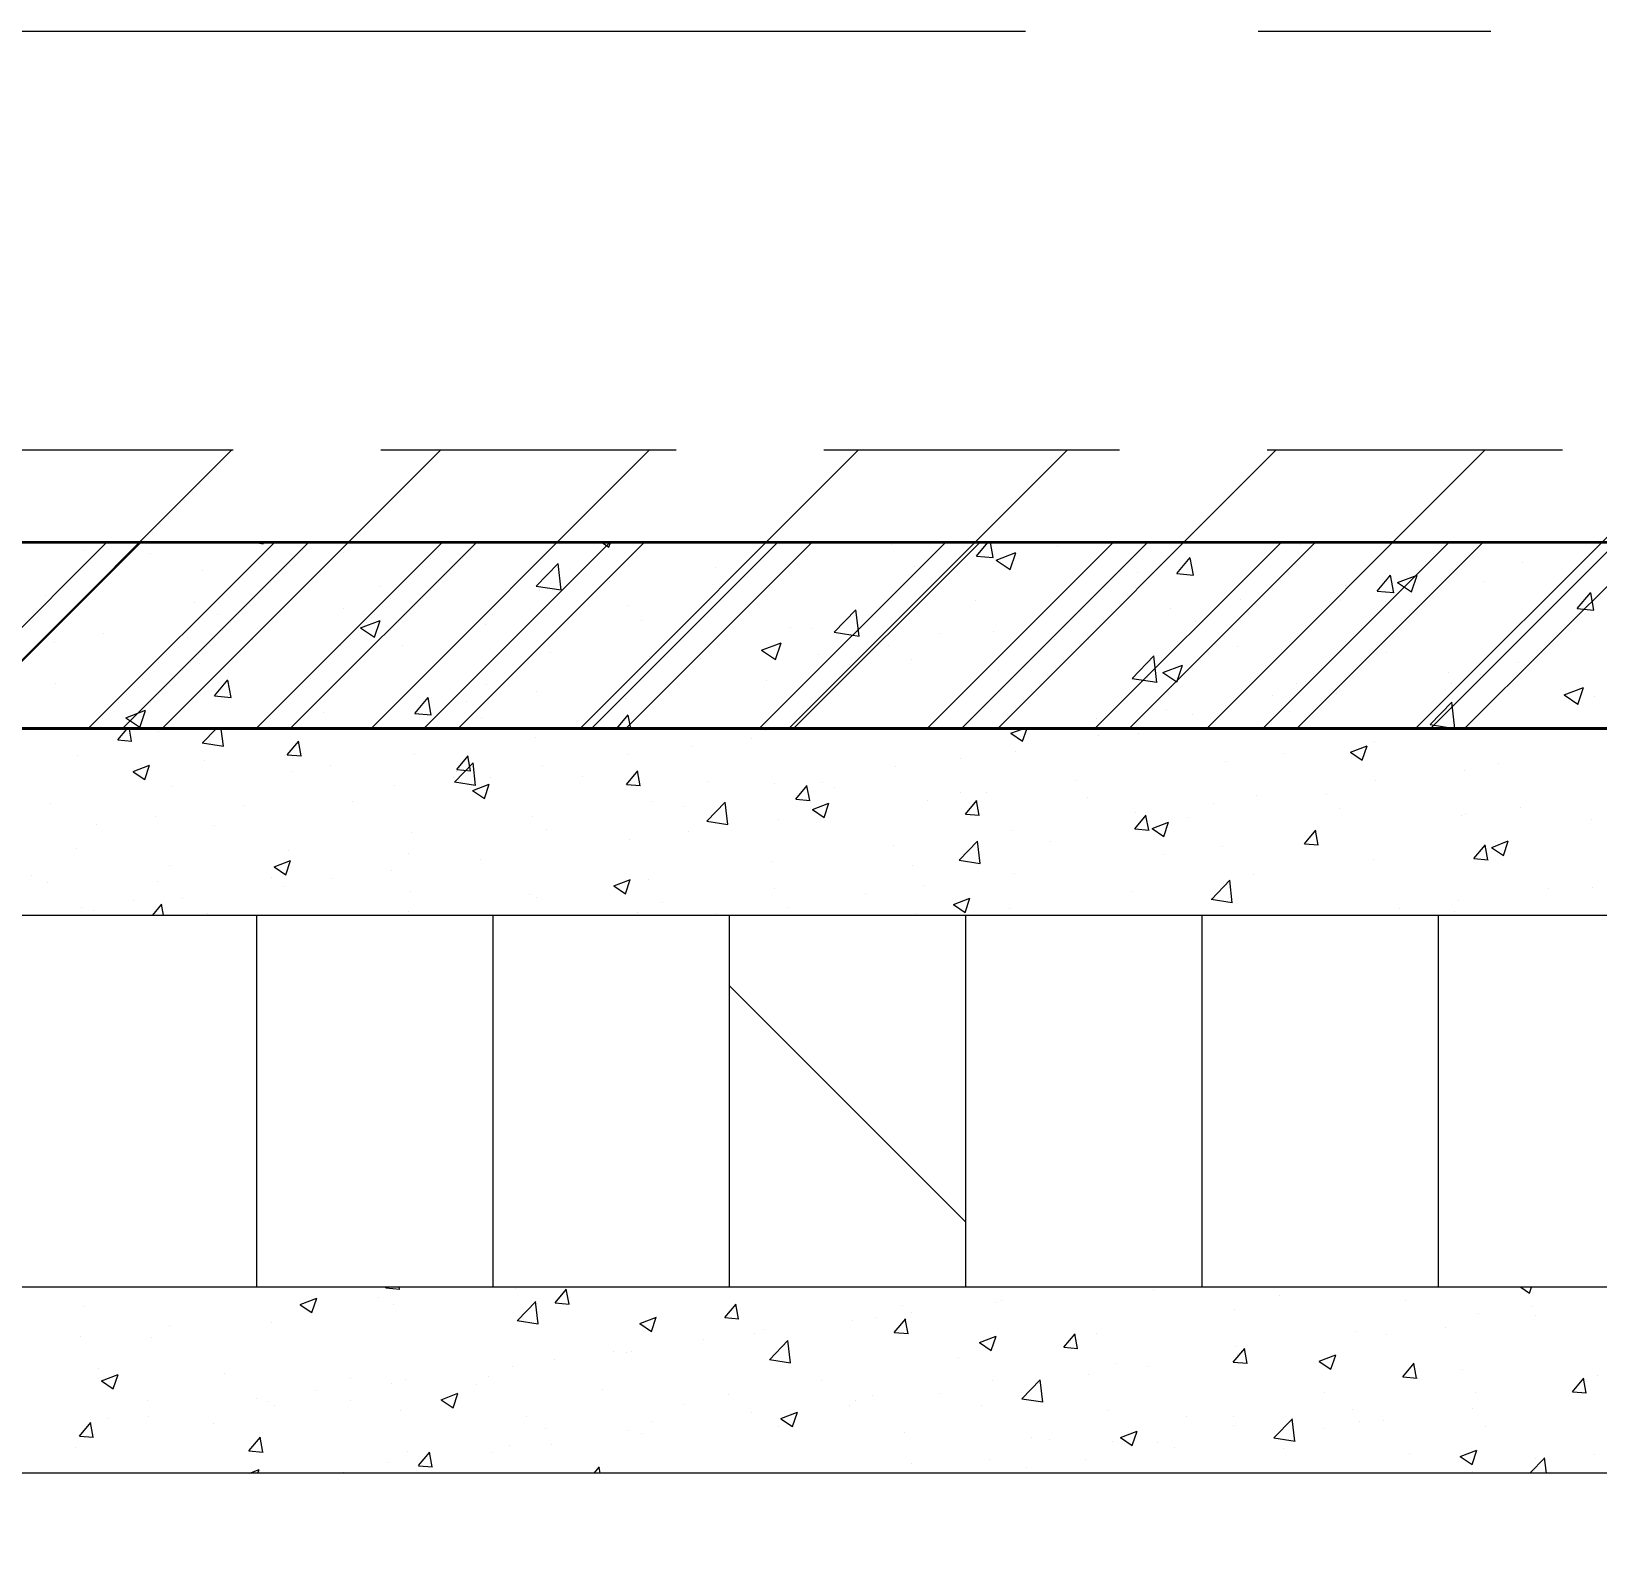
# Model space of a CAD drawing. Header units: millimetres. Extents: x 115500 to 206800, y -6300 to 53700.
# Drawn here: x 134632 to 136315, y 7281 to 8900 of the extents above; entities that cross this region are included whole.
import ezdxf

# ---------------------------------------------------------------- set-up
doc = ezdxf.new("R2010")
doc.units = ezdxf.units.MM
doc.linetypes.add('HIDDEN2', pattern=[4.7625, 3.175, -1.5875])
doc.linetypes.add('HT_Grid$0$CENTER2', pattern=[1.125, 0.75, -0.125, 0.125, -0.125])
doc.layers.get('Defpoints').update_dxf_attribs({"color": 151, "lineweight": 9})
for name, color, linetype, lineweight in [('HT_Dim Grid$0$NDC_S_DIM', 1, 'Continuous', 15), ('HT_Grid$0$NDC_S_AXIS', 5, 'HT_Grid$0$CENTER2', 13), ('NDC_S_BEAM', 3, 'HIDDEN2', 20), ('NDC_S_HATCH MATERIAL', 8, 'Continuous', 13), ('NDC_S_SLAB', 2, 'Continuous', 20), ('NDC_S_WALL', 6, 'Continuous', 35)]:
    doc.layers.add(name, color=color, linetype=linetype, lineweight=lineweight)
doc.styles.add('HT_Dim Grid$0$NDC_DIM', font='', dxfattribs={"width": 0.75})
doc.styles.get('HT_Dim Grid$0$NDC_DIM').set_extended_font_data('Dotum')
doc.dimstyles.new('HT_Dim Grid$0$NDC_dim_150', dxfattribs={"dimscale": 150, "dimtxt": 2.5, "dimasz": 1.5, "dimexe": 1.5, "dimexo": 2.5, "dimgap": 1, "dimtad": 1, "dimdec": 0, "dimzin": 0, "dimdsep": 46, "dimtxsty": 'HT_Dim Grid$0$NDC_DIM', "dimblk": 'HT_Dim Grid$0$DIMMARK', "dimcen": 0.09, "dimdle": 1.2, "dimclrd": 1, "dimclre": 1, "dimclrt": 3, "dimadec": 0, "dimazin": 0, "dimtfac": 1, "dimtdec": 0, "dimtix": 1, "dimtofl": 0, "dimtmove": 0, "dimatfit": 3, "dimfxl": 8, "dimfxlon": 1, "dimtolj": 1, "dimtzin": 0, "dimarcsym": 0})

# ---------------------------------------------------------------- blocks, each defined once
blk = doc.blocks.new('HT_Dim Grid$0$DIMMARK')
at = {"layer": 'HT_Dim Grid$0$NDC_S_DIM', "color": 1}
blk.add_line((-1.5, 0), (1, 0), dxfattribs=at)
at = {"layer": 'HT_Dim Grid$0$NDC_S_DIM', "color": 2, "const_width": 0.1}
blk.add_lwpolyline([(-0.4243, -0.4243), (0.4243, 0.4243)], dxfattribs=at)
blk = doc.blocks.new('*D64')
at = {"layer": 'Defpoints', "color": 0, "ltscale": 200, "transparency": 16777216}
for p in [(130700, 8900), (191600, 8900), (191600, -3900)]:
    blk.add_point(p, dxfattribs=at)
at = {"layer": 'HT_Dim Grid$0$NDC_S_DIM', "color": 1, "lineweight": -2, "ltscale": 200, "transparency": 16777216}
for p, q in [((130700, -2700), (130700, -4125)), ((191600, -2700), (191600, -4125)), ((130925, -3900), (191375, -3900))]:
    blk.add_line(p, q, dxfattribs=at)
at = {"layer": 'HT_Dim Grid$0$NDC_S_DIM', "color": 1, "lineweight": -2, "ltscale": 200, "transparency": 16777216, "xscale": 225, "yscale": 225, "zscale": 225, "rotation": 180}
blk.add_blockref('HT_Dim Grid$0$DIMMARK', (130700, -3900), dxfattribs=at)
at = {"layer": 'HT_Dim Grid$0$NDC_S_DIM', "color": 1, "lineweight": -2, "ltscale": 200, "transparency": 16777216, "xscale": 225, "yscale": 225, "zscale": 225}
blk.add_blockref('HT_Dim Grid$0$DIMMARK', (191600, -3900), dxfattribs=at)
at = {"layer": 'HT_Dim Grid$0$NDC_S_DIM', "color": 3, "ltscale": 200, "transparency": 16777216, "insert": (161150, -3562.2), "char_height": 375, "attachment_point": 5, "style": 'HT_Dim Grid$0$NDC_DIM'}
blk.add_mtext('\\A1;60900', dxfattribs=at)
blk = doc.blocks.new('*D69')
at = {"layer": 'Defpoints', "color": 0, "ltscale": 200, "transparency": 16777216}
for p in [(130700, 8900), (140350, 8900), (140350, -2700)]:
    blk.add_point(p, dxfattribs=at)
at = {"layer": 'HT_Dim Grid$0$NDC_S_DIM', "color": 1, "lineweight": -2, "ltscale": 200, "transparency": 16777216}
for p, q in [((130700, -1500), (130700, -2925)), ((140350, -1500), (140350, -2925)), ((130925, -2700), (140125, -2700))]:
    blk.add_line(p, q, dxfattribs=at)
at = {"layer": 'HT_Dim Grid$0$NDC_S_DIM', "color": 1, "lineweight": -2, "ltscale": 200, "transparency": 16777216, "xscale": 225, "yscale": 225, "zscale": 225, "rotation": 180}
blk.add_blockref('HT_Dim Grid$0$DIMMARK', (130700, -2700), dxfattribs=at)
at = {"layer": 'HT_Dim Grid$0$NDC_S_DIM', "color": 1, "lineweight": -2, "ltscale": 200, "transparency": 16777216, "xscale": 225, "yscale": 225, "zscale": 225}
blk.add_blockref('HT_Dim Grid$0$DIMMARK', (140350, -2700), dxfattribs=at)
at = {"layer": 'HT_Dim Grid$0$NDC_S_DIM', "color": 3, "ltscale": 200, "transparency": 16777216, "insert": (135525, -2362.2), "char_height": 375, "attachment_point": 5, "style": 'HT_Dim Grid$0$NDC_DIM'}
blk.add_mtext('\\A1;9650', dxfattribs=at)

msp = doc.modelspace()

# ---------------------------------------------------------------- linework, layer by layer
at = {"layer": 'HT_Grid$0$NDC_S_AXIS', "ltscale": 2000}
msp.add_line((120700, 8900), (201600, 8900), dxfattribs=at)
at = {"layer": 'NDC_S_BEAM', "ltscale": 100}
msp.add_line((124053.4, 8450), (150900, 8450), dxfattribs=at)
at = {"layer": 'NDC_S_HATCH MATERIAL', "linetype": 'Continuous', "ltscale": 100}
for p, q in [((134547.1, 8150), (134847.1, 8450)), ((134771.6, 8150), (135071.6, 8450)), ((134996.1, 8150), (135296.1, 8450)), ((135220.6, 8150), (135520.6, 8450)), ((135445.1, 8150), (135745.1, 8450)), ((135669.6, 8150), (135969.6, 8450)), ((135894.1, 8150), (136194.1, 8450)), ((136118.6, 8150), (136418.6, 8450)), ((134512.5, 8150.4), (134712.5, 8350.4)), ((134549.2, 8150.4), (134749.2, 8350.4)), ((134692.8, 8150.4), (134892.8, 8350.4)), ((134729.5, 8150.4), (134929.5, 8350.4)), ((134873, 8350.4), (134880.8, 8349.1)), ((134873.1, 8150.4), (135073.1, 8350.4)), ((134880.8, 8349.1), (134880.7, 8350.4)), ((134909.9, 8150.4), (135109.9, 8350.4)), ((135053.4, 8150.4), (135253.4, 8350.4)), ((135090.2, 8150.4), (135290.2, 8350.4)), ((135233.7, 8150.4), (135433.7, 8350.4)), ((135245.1, 8350.4), (135252.4, 8345.5)), ((135252.4, 8345.4), (135254.1, 8350.4)), ((135270.5, 8150.4), (135470.5, 8350.4)), ((135414, 8150.4), (135614, 8350.4)), ((135450.8, 8150.4), (135650.8, 8350.4)), ((135594.4, 8150.4), (135794.4, 8350.4)), ((135631.1, 8150.4), (135831.1, 8350.4)), ((135647.5, 8335.8), (135659.7, 8350.4)), ((135665.4, 8334.2), (135662.4, 8350.4)), ((135774.7, 8150.4), (135974.7, 8350.4)), ((135811.4, 8150.4), (136011.4, 8350.4)), ((135955, 8150.4), (136155, 8350.4)), ((135991.7, 8150.4), (136191.7, 8350.4)), ((136135.3, 8150.4), (136335.3, 8350.4)), ((136172, 8150.4), (136372, 8350.4)), ((134689.3, 8342), (134689.3, 8342)), ((134759.6, 8338.7), (134759.6, 8338.7)), ((134967.1, 8339.3), (134967.1, 8339.3)), ((135181.4, 8332.9), (135181.4, 8332.9)), ((135556.2, 8348.2), (135556.2, 8348.2)), ((135647.5, 8335.8), (135665.4, 8334.3)), ((135668.6, 8331.5), (135689.6, 8339.6)), ((135683.5, 8321.3), (135689.6, 8339.5)), ((135734.7, 8345.8), (135734.7, 8345.8)), ((135862.6, 8317), (135877.1, 8334.2)), ((135880.6, 8315.3), (135877.1, 8334.1)), ((135995.8, 8348), (135995.8, 8348)), ((136308.8, 8339.3), (136308.8, 8339.3)), ((134815.6, 8320.1), (134815.6, 8320.1)), ((135174.3, 8303.6), (135197.7, 8328)), ((135201, 8299.4), (135197.7, 8327.9)), ((135366.8, 8323.2), (135366.8, 8323.2)), ((135580.7, 8324.7), (135580.7, 8324.7)), ((135668.6, 8331.5), (135683.5, 8321.4)), ((135820.8, 8318), (135820.8, 8318)), ((135862.6, 8317), (135880.6, 8315.4)), ((136233.7, 8329.4), (136233.7, 8329.4)), ((134661.6, 8298.9), (134661.6, 8298.9)), ((135006.4, 8302.8), (135006.4, 8302.8)), ((135174.3, 8303.6), (135201, 8299.5)), ((135253.1, 8308.3), (135253.1, 8308.3)), ((135424.9, 8302.2), (135424.9, 8302.2)), ((136044.2, 8304.5), (136044.2, 8304.5)), ((136077.8, 8298.2), (136092.3, 8315.4)), ((136095.8, 8296.5), (136092.3, 8315.3)), ((136099.7, 8307.5), (136120.8, 8315.5)), ((136099.7, 8307.5), (136114.7, 8297.4)), ((136114.7, 8297.3), (136120.8, 8315.4)), ((136192.5, 8308.8), (136192.5, 8308.8)), ((134646.4, 8293.3), (134646.4, 8293.3)), ((134806.6, 8286.5), (134806.6, 8286.5)), ((135178, 8298.4), (135178, 8298.4)), ((135273.3, 8283), (135273.3, 8283)), ((135645.8, 8287.9), (135645.8, 8287.9)), ((135930.6, 8289.5), (135930.6, 8289.5)), ((136038.4, 8287.7), (136038.4, 8287.7)), ((136077.8, 8298.2), (136095.8, 8296.6)), ((136293, 8279.4), (136307.5, 8296.6)), ((136310.9, 8277.7), (136307.5, 8296.5)), ((134831.4, 8272.8), (134831.4, 8272.8)), ((134966.7, 8279.8), (134966.7, 8279.8)), ((134985.4, 8258.8), (135006.4, 8266.8)), ((134988.6, 8273.4), (134988.6, 8273.4)), ((135000.3, 8248.6), (135006.4, 8266.7)), ((135126.9, 8273), (135126.9, 8273)), ((135287, 8266.2), (135287, 8266.2)), ((135494.5, 8254), (135517.8, 8278.3)), ((135521.2, 8249.7), (135517.8, 8278.2)), ((135855.5, 8279.6), (135855.5, 8279.6)), ((135882.6, 8265.2), (135882.6, 8265.2)), ((136293, 8279.4), (136310.9, 8277.8)), ((134709.7, 8253), (134709.7, 8253)), ((134799.9, 8248.6), (134799.9, 8248.6)), ((134875, 8258.5), (134875, 8258.5)), ((134985.4, 8258.8), (135000.3, 8248.7)), ((135119.3, 8261.9), (135119.3, 8261.9)), ((135447.2, 8259.5), (135447.2, 8259.5)), ((135470.9, 8257.9), (135470.9, 8257.9)), ((135494.5, 8254), (135521.2, 8249.8)), ((135607.3, 8252.7), (135607.3, 8252.7)), ((135666, 8254.7), (135666, 8254.7)), ((134656.5, 8242.8), (134656.5, 8242.8)), ((134869.8, 8246.2), (134869.8, 8246.2)), ((134963.5, 8239.4), (134963.5, 8239.4)), ((135030, 8239.5), (135030, 8239.5)), ((135190.1, 8232.7), (135190.1, 8232.7)), ((135416.5, 8234.7), (135437.5, 8242.8)), ((135416.5, 8234.7), (135431.5, 8224.7)), ((135431.5, 8224.6), (135437.6, 8242.7)), ((135552.4, 8239.7), (135552.4, 8239.7)), ((135731.1, 8246), (135731.1, 8246)), ((135767.5, 8245.9), (135767.5, 8245.9)), ((135927.6, 8239.2), (135927.6, 8239.2)), ((136087.7, 8232.4), (136087.7, 8232.4)), ((134812, 8220.2), (134812, 8220.2)), ((135295.9, 8227.9), (135295.9, 8227.9)), ((135350.3, 8225.9), (135350.3, 8225.9)), ((135477.3, 8229.9), (135477.3, 8229.9)), ((135510.4, 8219.2), (135510.4, 8219.2)), ((135577, 8224.8), (135577, 8224.8)), ((135814.6, 8204.3), (135838, 8228.7)), ((135841.3, 8200.1), (135838, 8228.6)), ((135847.7, 8210.7), (135868.7, 8218.8)), ((135862.6, 8200.5), (135868.7, 8218.7)), ((136229.9, 8221), (136229.9, 8221)), ((136247.9, 8225.6), (136247.9, 8225.6)), ((134657.9, 8199.1), (134657.9, 8199.1)), ((134828.4, 8185.5), (134842.8, 8202.7)), ((134846.3, 8183.8), (134842.8, 8202.6)), ((135121, 8197.8), (135121, 8197.8)), ((135287.8, 8204.9), (135287.8, 8204.9)), ((135421.2, 8202.4), (135421.2, 8202.4)), ((135670.6, 8212.4), (135670.6, 8212.4)), ((135814.6, 8204.3), (135841.3, 8200.2)), ((135830.7, 8205.6), (135830.7, 8205.6)), ((135847.7, 8210.7), (135862.6, 8200.7)), ((135990.9, 8198.9), (135990.9, 8198.9)), ((136154.8, 8211.1), (136154.8, 8211.1)), ((136158.3, 8199), (136158.3, 8199)), ((136188.8, 8208.9), (136188.8, 8208.9)), ((134828.4, 8185.5), (134846.3, 8183.9)), ((135043.6, 8166.6), (135058, 8183.9)), ((135061.5, 8165), (135058, 8183.8)), ((135174.2, 8190), (135174.2, 8190)), ((135269.7, 8183.1), (135269.7, 8183.1)), ((135965.3, 8186.2), (135965.3, 8186.2)), ((136034.8, 8187.8), (136034.8, 8187.8)), ((136151, 8192.1), (136151, 8192.1)), ((136278.8, 8186.7), (136299.8, 8194.8)), ((136278.8, 8186.7), (136293.7, 8176.6)), ((136293.7, 8176.5), (136299.8, 8194.7)), ((136311.1, 8185.3), (136311.1, 8185.3)), ((134733.3, 8162), (134754.3, 8170.1)), ((134748.3, 8151.8), (134754.3, 8170)), ((134946, 8167.8), (134946, 8167.8)), ((135043.6, 8166.6), (135061.5, 8165.1)), ((135099.1, 8180.1), (135099.1, 8180.1)), ((135260.9, 8150.4), (135273.2, 8165.1)), ((135275.9, 8150.4), (135273.2, 8165)), ((135851.7, 8171.2), (135851.7, 8171.2)), ((135879, 8165.3), (135879, 8165.3)), ((135983.4, 8169), (135983.4, 8169)), ((136134.8, 8154.7), (136158.2, 8179)), ((136161.5, 8150.4), (136158.2, 8178.9)), ((134724.5, 8138.3), (134734.3, 8150)), ((134733.3, 8162), (134748.3, 8151.9)), ((134739.4, 8136.9), (134737, 8150)), ((134768.1, 8147.3), (134768.1, 8147.3)), ((134815.5, 8135), (134829.9, 8150)), ((134838, 8131.5), (134835.8, 8150)), ((134909.7, 8155.1), (134909.7, 8155.1)), ((135115.7, 8162), (135115.7, 8162)), ((135421, 8148.3), (135421, 8148.3)), ((135684.4, 8145.4), (135696.3, 8150)), ((135697, 8136.9), (135701.4, 8150)), ((135776.6, 8161.3), (135776.6, 8161.3)), ((136134.8, 8154.7), (136161.5, 8150.5)), ((134724.5, 8138.3), (134739.7, 8137)), ((134815.4, 8135.1), (134838, 8131.6)), ((134906.7, 8122.4), (134919, 8137)), ((134921.5, 8121), (134918.6, 8136.9)), ((135173.3, 8140.9), (135173.3, 8140.9)), ((135341.7, 8131.4), (135341.7, 8131.4)), ((135405.2, 8139.8), (135405.2, 8139.8)), ((135684.4, 8145.4), (135697, 8136.9)), ((135778.1, 8143.4), (135778.1, 8143.4)), ((135821, 8144.8), (135821, 8144.8)), ((136049.4, 8125.1), (136067.2, 8131.9)), ((136062, 8116.5), (136067.2, 8131.9)), ((136075, 8136.6), (136075, 8136.6)), ((134681.6, 8121.9), (134681.6, 8121.9)), ((134817.2, 8116.1), (134817.2, 8116.1)), ((134906.7, 8122.4), (134921.9, 8121)), ((135042.9, 8123), (135042.9, 8123)), ((135088.9, 8106.4), (135101.2, 8121)), ((135103.7, 8105), (135100.8, 8121)), ((135272.8, 8122.8), (135272.8, 8122.8)), ((135630, 8117.9), (135630, 8117.9)), ((135689.1, 8125.8), (135689.1, 8125.8)), ((135915.2, 8115.5), (135915.2, 8115.5)), ((135978.8, 8123.9), (135978.8, 8123.9)), ((136049.4, 8125), (136062, 8116.5)), ((134740.9, 8104.2), (134758.7, 8111)), ((134740.9, 8104.1), (134753.5, 8095.6)), ((134753.5, 8095.6), (134758.7, 8111)), ((134910.9, 8103.9), (134910.9, 8103.9)), ((134952.8, 8110.4), (134952.8, 8110.4)), ((135085, 8097.6), (135085, 8097.6)), ((135086.5, 8093), (135106.3, 8113.6)), ((135088.4, 8104.7), (135088.4, 8104.7)), ((135088.9, 8106.4), (135104.1, 8105.1)), ((135109.1, 8089.4), (135106.3, 8113.6)), ((135124.7, 8097.4), (135124.7, 8097.4)), ((135181.2, 8110.3), (135181.2, 8110.3)), ((135223.9, 8098.9), (135223.9, 8098.9)), ((135271.1, 8090.5), (135283.3, 8105.1)), ((135285.9, 8089.1), (135283, 8105)), ((135560.8, 8109.5), (135560.8, 8109.5)), ((136171.4, 8105.3), (136171.4, 8105.3)), ((136208.6, 8113.4), (136208.6, 8113.4)), ((134782.6, 8087.7), (134782.6, 8087.7)), ((135021.5, 8089.2), (135021.5, 8089.2)), ((135086.5, 8093.1), (135109.1, 8089.6)), ((135105.9, 8083.8), (135118.6, 8075.3)), ((135106, 8083.9), (135123.8, 8090.7)), ((135118.6, 8075.3), (135123.7, 8090.6)), ((135271.1, 8090.5), (135286.3, 8089.2)), ((135359.5, 8093.2), (135359.5, 8093.2)), ((135430.4, 8091.6), (135430.4, 8091.6)), ((135453.3, 8074.6), (135465.5, 8089.2)), ((135468.1, 8073.2), (135465.2, 8089.1)), ((135481.8, 8092.5), (135481.8, 8092.5)), ((135495.1, 8087.5), (135495.1, 8087.5)), ((135630.7, 8081.8), (135630.7, 8081.8)), ((135658.6, 8081.8), (135658.6, 8081.8)), ((135754.8, 8094.4), (135754.8, 8094.4)), ((136076.7, 8094.4), (136076.7, 8094.4)), ((134652.2, 8069.8), (134652.2, 8069.8)), ((134861, 8068.1), (134861, 8068.1)), ((134976.6, 8072), (134976.6, 8072)), ((135298.5, 8072.6), (135298.5, 8072.6)), ((135333.7, 8067.1), (135333.7, 8067.1)), ((135357.6, 8050.9), (135377.4, 8071.5)), ((135380.1, 8047.4), (135377.3, 8071.5)), ((135453.3, 8074.6), (135468.5, 8073.2)), ((135471, 8063.5), (135488.8, 8070.3)), ((135471, 8063.5), (135483.6, 8054.9)), ((135483.6, 8054.9), (135488.7, 8070.3)), ((135595, 8073.4), (135595, 8073.4)), ((135635.5, 8058.6), (135647.7, 8073.2)), ((135650.3, 8057.2), (135647.3, 8073.1)), ((135766.3, 8076), (135766.3, 8076)), ((135901.9, 8070.3), (135901.9, 8070.3)), ((135948.4, 8078.1), (135948.4, 8078.1)), ((136023.2, 8079.9), (136023.2, 8079.9)), ((136037.5, 8064.6), (136037.5, 8064.6)), ((136232.2, 8065.9), (136232.2, 8065.9)), ((134701.3, 8047.1), (134701.3, 8047.1)), ((134764.8, 8055.5), (134764.8, 8055.5)), ((134828.5, 8046.6), (134828.5, 8046.6)), ((135170.2, 8056.3), (135170.2, 8056.3)), ((135357.6, 8051), (135380.2, 8047.5)), ((135434.6, 8052.3), (135434.6, 8052.3)), ((135635.5, 8058.6), (135650.7, 8057.3)), ((135817.7, 8042.7), (135829.9, 8057.3)), ((135818, 8060.3), (135818, 8060.3)), ((135832.5, 8041.3), (135829.5, 8057.2)), ((135836, 8043.2), (135853.8, 8050)), ((135848.6, 8034.6), (135853.8, 8049.9)), ((135875.1, 8054.5), (135875.1, 8054.5)), ((136168.6, 8057.5), (136168.6, 8057.5)), ((136173.1, 8058.8), (136173.1, 8058.8)), ((136308.7, 8053.1), (136308.7, 8053.1)), ((135039.8, 8038.4), (135039.8, 8038.4)), ((135185.6, 8041.6), (135185.6, 8041.6)), ((135274.8, 8031.2), (135274.8, 8031.2)), ((135338.4, 8039.6), (135338.4, 8039.6)), ((135628.7, 8008.9), (135648.5, 8029.5)), ((135651.2, 8005.4), (135648.4, 8029.5)), ((135686, 8041.2), (135686, 8041.2)), ((135817.7, 8042.7), (135832.8, 8041.4)), ((135836, 8043.1), (135848.6, 8034.6)), ((135999.8, 8026.7), (136012.1, 8041.3)), ((136008.2, 8036.4), (136008.2, 8036.4)), ((136014.7, 8025.3), (136011.7, 8041.3)), ((136201.1, 8022.8), (136218.8, 8029.7)), ((136213.7, 8014.2), (136218.8, 8029.6)), ((134680.3, 8021.1), (134680.3, 8021.1)), ((134907.9, 8019.4), (134907.9, 8019.4)), ((135037.4, 8016.2), (135037.4, 8016.2)), ((135557.7, 8024.9), (135557.7, 8024.9)), ((135727, 8029), (135727, 8029)), ((135848.4, 8015.4), (135848.4, 8015.4)), ((135912, 8023.7), (135912, 8023.7)), ((135999.8, 8026.7), (136015, 8025.4)), ((136182, 8010.8), (136194.3, 8025.4)), ((136196.8, 8009.4), (136193.9, 8025.3)), ((136201, 8022.8), (136213.7, 8014.2)), ((136205.5, 8028.9), (136205.5, 8028.9)), ((134779.6, 8003.1), (134779.6, 8003.1)), ((134892.5, 8001.9), (134910.3, 8008.8)), ((134892.5, 8001.9), (134905.2, 7993.4)), ((134905.2, 7993.4), (134910.3, 8008.7)), ((135018.2, 7997.4), (135018.2, 7997.4)), ((135114.4, 8010.1), (135114.4, 8010.1)), ((135427.3, 8007.1), (135427.3, 8007.1)), ((135578.8, 8003.6), (135578.8, 8003.6)), ((135628.6, 8009), (135651.2, 8005.5)), ((136073.6, 8009.8), (136073.6, 8009.8)), ((136182, 8010.8), (136197.2, 8009.5)), ((134632.1, 7992.1), (134632.1, 7992.1)), ((134649.1, 7985.2), (134649.1, 7985.2)), ((134767.7, 7986.3), (134767.7, 7986.3)), ((134889.3, 7990.8), (134889.3, 7990.8)), ((134903.3, 7980.6), (134903.3, 7980.6)), ((134954.6, 7989.1), (134954.6, 7989.1)), ((135257.6, 7981.6), (135275.4, 7988.4)), ((135257.6, 7981.5), (135270.2, 7973)), ((135270.2, 7973), (135275.3, 7988.4)), ((135295.4, 7988), (135295.4, 7988)), ((135591.8, 7981.6), (135591.8, 7981.6)), ((135688, 7994.2), (135688, 7994.2)), ((135899.8, 7966.8), (135919.6, 7987.4)), ((135922.3, 7963.3), (135919.5, 7987.4)), ((135945.3, 7993.6), (135945.3, 7993.6)), ((136309, 7979.2), (136309, 7979.2)), ((134741.2, 7965.4), (134741.2, 7965.4)), ((134794.2, 7968), (134794.2, 7968)), ((135038.9, 7974.9), (135038.9, 7974.9)), ((135167.1, 7971.8), (135167.1, 7971.8)), ((135174.5, 7969.1), (135174.5, 7969.1)), ((135310.1, 7963.4), (135310.1, 7963.4)), ((135430.7, 7978.2), (135430.7, 7978.2)), ((135528.2, 7973.2), (135528.2, 7973.2)), ((135622.6, 7961.3), (135640.4, 7968.1)), ((135635.2, 7952.7), (135640.4, 7968)), ((135814.9, 7975.7), (135814.9, 7975.7)), ((135899.7, 7967), (135922.3, 7963.5)), ((136165.4, 7965.7), (136165.4, 7965.7)), ((136261.6, 7978.4), (136261.6, 7978.4)), ((134685.7, 7957.9), (134685.7, 7957.9)), ((134698, 7955.3), (134698, 7955.3)), ((134762.1, 7950), (134772, 7961.9)), ((134773.8, 7950), (134771.7, 7961.8)), ((134821.3, 7952.2), (134821.3, 7952.2)), ((134874, 7550), (134874, 7950)), ((135036.7, 7953.9), (135036.7, 7953.9)), ((135128, 7550), (135128, 7950)), ((135282.6, 7952.8), (135282.6, 7952.8)), ((135367.8, 7952.1), (135367.8, 7952.1)), ((135382, 7550), (135382, 7950)), ((135445.7, 7957.7), (135445.7, 7957.7)), ((135581.3, 7952), (135581.3, 7952)), ((135622.6, 7961.2), (135635.2, 7952.7)), ((135636, 7550), (135636, 7950)), ((135682.9, 7956.7), (135682.9, 7956.7)), ((135890, 7550), (135890, 7950)), ((136101.8, 7957.3), (136101.8, 7957.3)), ((136144, 7550), (136144, 7950)), ((136160.9, 7953.8), (136160.9, 7953.8)), ((135636, 7620), (135382, 7874)), ((135012.5, 7549.2), (135013.1, 7550)), ((135012.5, 7549.2), (135027.6, 7547.9)), ((135027.3, 7547.8), (135026.9, 7550)), ((135151.7, 7549), (135151.7, 7549)), ((135194.6, 7533.3), (135206.9, 7547.9)), ((135209.5, 7531.9), (135206.5, 7547.8)), ((135837.5, 7546.8), (135837.5, 7546.8)), ((136232.2, 7550), (136241.7, 7543.6)), ((136241.7, 7543.6), (136243.8, 7550)), ((134689.3, 7529.4), (134689.3, 7529.4)), ((134920.5, 7531.2), (134933.2, 7522.7)), ((134920.6, 7531.3), (134938.3, 7538.1)), ((134933.2, 7522.7), (134938.3, 7538.1)), ((134940.7, 7530.3), (134940.7, 7530.3)), ((135004.3, 7538.7), (135004.3, 7538.7)), ((135021.2, 7531.1), (135021.2, 7531.1)), ((135153.9, 7514), (135173.7, 7534.6)), ((135176.4, 7510.5), (135173.6, 7534.6)), ((135194.6, 7533.3), (135209.8, 7531.9)), ((135376.8, 7517.3), (135389.1, 7531.9)), ((135391.6, 7515.9), (135388.7, 7531.9)), ((135567.6, 7530.4), (135567.6, 7530.4)), ((135667.5, 7533.9), (135667.5, 7533.9)), ((135674.1, 7535.5), (135674.1, 7535.5)), ((135924.7, 7525.5), (135924.7, 7525.5)), ((135973.1, 7541), (135973.1, 7541)), ((136108.7, 7535.3), (136108.7, 7535.3)), ((136244.3, 7529.6), (136244.3, 7529.6)), ((134780.3, 7509.2), (134780.3, 7509.2)), ((134889.3, 7512.1), (134889.3, 7512.1)), ((135153.8, 7514.1), (135176.4, 7510.6)), ((135285.6, 7511), (135303.4, 7517.8)), ((135285.6, 7510.9), (135298.2, 7502.4)), ((135298.2, 7502.4), (135303.3, 7517.7)), ((135376.8, 7517.3), (135392, 7516)), ((135514.3, 7514.5), (135514.3, 7514.5)), ((135539.2, 7517.6), (135539.2, 7517.6)), ((135559, 7501.4), (135571.3, 7516)), ((135573.8, 7500), (135570.9, 7515.9)), ((135577.9, 7522.8), (135577.9, 7522.8)), ((136187, 7521.6), (136187, 7521.6)), ((136247.7, 7519.6), (136247.7, 7519.6)), ((134684.1, 7496.5), (134684.1, 7496.5)), ((134761, 7495.8), (134761, 7495.8)), ((135353.9, 7493.3), (135353.9, 7493.3)), ((135408.8, 7499.7), (135408.8, 7499.7)), ((135419.5, 7505), (135419.5, 7505)), ((135425, 7472), (135444.8, 7492.6)), ((135447.5, 7468.5), (135444.7, 7492.6)), ((135559, 7501.4), (135574.2, 7500.1)), ((135650.6, 7490.6), (135668.4, 7497.4)), ((135663.2, 7482), (135668.4, 7497.4)), ((135741.2, 7485.5), (135753.4, 7500)), ((135756, 7484.1), (135753.1, 7500)), ((135776.6, 7500.1), (135776.6, 7500.1)), ((136055, 7502.5), (136055, 7502.5)), ((136087.9, 7498.6), (136087.9, 7498.6)), ((136151.5, 7507), (136151.5, 7507)), ((135257.7, 7480.7), (135257.7, 7480.7)), ((135271.3, 7479.6), (135271.3, 7479.6)), ((135276.9, 7480.7), (135276.9, 7480.7)), ((135628.5, 7474.7), (135628.5, 7474.7)), ((135650.6, 7490.5), (135663.2, 7482)), ((135741.2, 7485.4), (135756.4, 7484.1)), ((135923.4, 7469.5), (135935.6, 7484.1)), ((135926.7, 7486.2), (135926.7, 7486.2)), ((135927.5, 7477.5), (135927.5, 7477.5)), ((135938.2, 7468.1), (135935.3, 7484)), ((136015.7, 7470.3), (136033.4, 7477.1)), ((136028.3, 7461.7), (136033.4, 7477)), ((134703.3, 7462.8), (134703.3, 7462.8)), ((135148.6, 7464.4), (135148.6, 7464.4)), ((135194.1, 7472.3), (135194.1, 7472.3)), ((135424.9, 7472.1), (135447.5, 7468.6)), ((135796.3, 7468.4), (135796.3, 7468.4)), ((135831.3, 7464.8), (135831.3, 7464.8)), ((135923.4, 7469.5), (135938.6, 7468.2)), ((136015.6, 7470.2), (136028.3, 7461.7)), ((136105.6, 7453.6), (136117.8, 7468.2)), ((136120.4, 7452.2), (136117.4, 7468.1)), ((136169.9, 7462), (136169.9, 7462)), ((134707.1, 7449.4), (134724.9, 7456.2)), ((134707.1, 7449.3), (134719.7, 7440.8)), ((134719.7, 7440.8), (134724.9, 7456.1)), ((134838.9, 7457.1), (134838.9, 7457.1)), ((134974.5, 7451.3), (134974.5, 7451.3)), ((135018.2, 7446.5), (135018.2, 7446.5)), ((135033.7, 7451.2), (135033.7, 7451.2)), ((135110.1, 7445.6), (135110.1, 7445.6)), ((135123.2, 7454.1), (135123.2, 7454.1)), ((135480.3, 7449.2), (135480.3, 7449.2)), ((135664.4, 7449.3), (135664.4, 7449.3)), ((135696.1, 7429.9), (135715.8, 7450.5)), ((135718.6, 7426.4), (135715.8, 7450.5)), ((135767.7, 7456.4), (135767.7, 7456.4)), ((136105.6, 7453.6), (136120.8, 7452.2)), ((136287.8, 7437.6), (136300, 7452.2)), ((136302.6, 7436.2), (136299.6, 7452.2)), ((136314.3, 7454.9), (136314.3, 7454.9)), ((134756.9, 7428.7), (134756.9, 7428.7)), ((134873.9, 7430.1), (134873.9, 7430.1)), ((134886.2, 7427.5), (134886.2, 7427.5)), ((134937.5, 7438.5), (134937.5, 7438.5)), ((134975.1, 7428.7), (134975.1, 7428.7)), ((135072.1, 7429), (135084.8, 7420.4)), ((135072.2, 7429), (135090, 7435.9)), ((135084.8, 7420.4), (135089.9, 7435.8)), ((135245.7, 7439.9), (135245.7, 7439.9)), ((135332.2, 7423.8), (135332.2, 7423.8)), ((135381.3, 7434.2), (135381.3, 7434.2)), ((135516.9, 7428.4), (135516.9, 7428.4)), ((135536.1, 7433.1), (135536.1, 7433.1)), ((135607.3, 7435.3), (135607.3, 7435.3)), ((135696, 7430.1), (135718.6, 7426.6)), ((136021.7, 7436.6), (136021.7, 7436.6)), ((136183.9, 7437), (136183.9, 7437)), ((136287.8, 7437.6), (136302.9, 7436.3)), ((134713.5, 7409), (134713.5, 7409)), ((134757.9, 7411.2), (134757.9, 7411.2)), ((134892.5, 7422.9), (134892.5, 7422.9)), ((135028.1, 7417.2), (135028.1, 7417.2)), ((135163.6, 7411.5), (135163.6, 7411.5)), ((135405.7, 7415.2), (135405.7, 7415.2)), ((135437.2, 7408.7), (135455, 7415.5)), ((135437.2, 7408.6), (135449.8, 7400.1)), ((135447.5, 7414.3), (135447.5, 7414.3)), ((135449.8, 7400.1), (135455, 7415.5)), ((135511.1, 7422.6), (135511.1, 7422.6)), ((135652.4, 7422.7), (135652.4, 7422.7)), ((135788, 7417), (135788, 7417)), ((135873.6, 7411.2), (135873.6, 7411.2)), ((135923.6, 7411.2), (135923.6, 7411.2)), ((135967.1, 7387.9), (135986.9, 7408.5)), ((135989.6, 7384.4), (135986.8, 7408.5)), ((136052, 7418), (136052, 7418)), ((136084.7, 7406.8), (136084.7, 7406.8)), ((136180.8, 7419.4), (136180.8, 7419.4)), ((134683.3, 7390), (134695.6, 7404.6)), ((134683.3, 7390), (134698.5, 7388.7)), ((134698.2, 7388.6), (134695.2, 7404.6)), ((134827, 7403.3), (134827, 7403.3)), ((135184.1, 7398.4), (135184.1, 7398.4)), ((135273.8, 7396.1), (135273.8, 7396.1)), ((135287.1, 7393.2), (135287.1, 7393.2)), ((135299.2, 7405.8), (135299.2, 7405.8)), ((135434.8, 7400), (135434.8, 7400)), ((135570.4, 7394.3), (135570.4, 7394.3)), ((135802.2, 7388.3), (135820, 7395.2)), ((135814.8, 7379.8), (135820, 7395.1)), ((135923.7, 7401.7), (135923.7, 7401.7)), ((136021.1, 7398.4), (136021.1, 7398.4)), ((136059.2, 7405.5), (136059.2, 7405.5)), ((136194.8, 7399.8), (136194.8, 7399.8)), ((134678.8, 7377.9), (134678.8, 7377.9)), ((134865.5, 7374.1), (134877.8, 7388.7)), ((134865.5, 7374.1), (134880.7, 7372.8)), ((134880.3, 7372.7), (134877.4, 7388.6)), ((135035.9, 7372.9), (135035.9, 7372.9)), ((135145.5, 7379.9), (135145.5, 7379.9)), ((135190.9, 7380.5), (135190.9, 7380.5)), ((135706, 7388.6), (135706, 7388.6)), ((135725.5, 7385.8), (135725.5, 7385.8)), ((135793.2, 7383.8), (135793.2, 7383.8)), ((135802.2, 7388.3), (135814.8, 7379.8)), ((135841.6, 7382.8), (135841.6, 7382.8)), ((135860.7, 7377.3), (135860.7, 7377.3)), ((135967.1, 7388), (135989.7, 7384.5)), ((135977.2, 7377.1), (135977.2, 7377.1)), ((136167.3, 7368), (136185.1, 7374.8)), ((136179.9, 7359.4), (136185, 7374.8)), ((135015.1, 7362), (135015.1, 7362)), ((135047.7, 7358.2), (135059.9, 7372.7)), ((135047.7, 7358.1), (135062.9, 7356.8)), ((135062.5, 7356.8), (135059.6, 7372.7)), ((135127.3, 7372.1), (135127.3, 7372.1)), ((135236.4, 7350), (135242.1, 7356.8)), ((135243, 7350), (135241.8, 7356.7)), ((135577.3, 7360.3), (135577.3, 7360.3)), ((135661.3, 7364.8), (135661.3, 7364.8)), ((135700.9, 7356.2), (135700.9, 7356.2)), ((135764.5, 7364.6), (135764.5, 7364.6)), ((136112.8, 7371.4), (136112.8, 7371.4)), ((136167.2, 7367.9), (136179.9, 7359.4)), ((136242.2, 7350), (136258, 7366.5)), ((136248.4, 7365.7), (136248.4, 7365.7)), ((136259.8, 7350), (136257.9, 7366.5)), ((136311.2, 7370.3), (136311.2, 7370.3)), ((134866.3, 7350), (134876.5, 7353.9)), ((134875.2, 7350), (134876.5, 7353.9)), ((134966.9, 7351), (134966.9, 7351)), ((136180.8, 7352.4), (136180.8, 7352.4))]:
    msp.add_line(p, q, dxfattribs=at)
at = {"layer": 'NDC_S_SLAB', "ltscale": 10}
for p, q in [((128300, 8150), (151200, 8150)), ((128300, 7950), (151000, 7950)), ((151000, 7550), (125900, 7550)), ((151200, 7350), (125900, 7350))]:
    msp.add_line(p, q, dxfattribs=at)
at = {"layer": 'NDC_S_WALL', "ltscale": 100}
for p, q in [((139550, 8350.4), (131500, 8350.4)), ((139750, 8150.4), (131300, 8150.4))]:
    msp.add_line(p, q, dxfattribs=at)

# ---------------------------------------------------------------- dimensions: what is measured, and where the dimension line sits
at = {"layer": 'HT_Dim Grid$0$NDC_S_DIM', "ltscale": 200}
for base, p2, picture, middle in [((191600, -3900), (191600, 8900), '*D64', (161150, -3562.2)), ((140350, -2700), (140350, 8900), '*D69', (135525, -2362.2))]:
    dim = msp.add_linear_dim(base=base, p1=(130700, 8900), p2=p2, dimstyle='HT_Dim Grid$0$NDC_dim_150', override={"dimtmove": 1}, dxfattribs=at)
    dim.commit()
    dim.dimension.update_dxf_attribs({"geometry": picture, "text_midpoint": middle})

doc.saveas('drawing.dxf')
